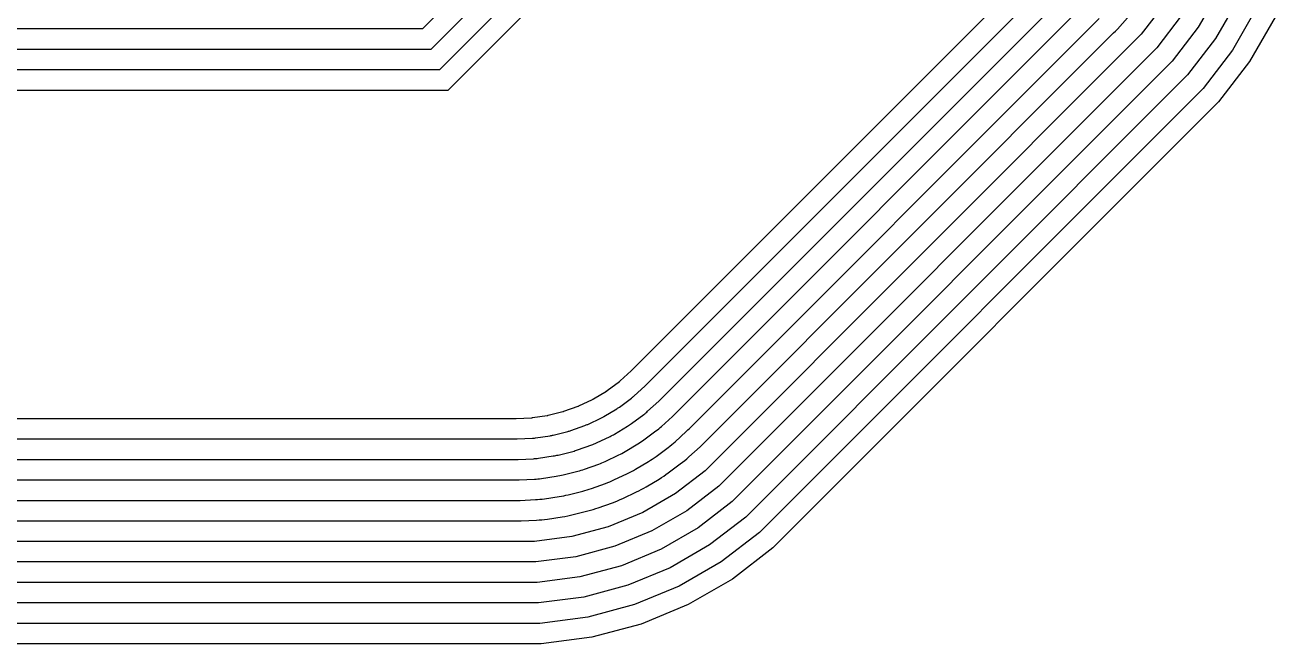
# Model space of a CAD drawing. Header units: metres. Extents: x 126.5 to 139.4, y -54.9 to -46.2.
# Drawn here: x 133.1 to 139.21, y -54.9 to -51.88 of the extents above; entities that cross this region are included whole.
import ezdxf

# ---------------------------------------------------------------- set-up
doc = ezdxf.new("R2010")
doc.units = ezdxf.units.M

msp = doc.modelspace()

# ---------------------------------------------------------------- linework, layer by layer
for points in [[(136.5981, -50.77), (135.1685, -52.1996), (131.8315, -52.1996)], [(136.4567, -50.77), (135.1271, -52.0996), (131.8729, -52.0996)], [(136.3153, -50.77), (135.0856, -51.9996), (131.9144, -51.9996)], [(136.1738, -50.77), (135.0442, -51.8996), (131.9558, -51.8996)], [(131.5, -53.8004), (135.5, -53.8004), (135.5012, -53.8004), (135.5025, -53.8003), (135.576, -53.7967), (135.5772, -53.7966), (135.5785, -53.7965), (135.5797, -53.7964), (135.5809, -53.7962), (135.6537, -53.7854), (135.6549, -53.7852), (135.6561, -53.785), (135.6573, -53.7847), (135.6585, -53.7845), (135.73, -53.7666), (135.7312, -53.7663), (135.7323, -53.7659), (135.7335, -53.7655), (135.7347, -53.7651), (135.804, -53.7403), (135.8052, -53.7399), (135.8063, -53.7395), (135.8074, -53.739), (135.8085, -53.7385), (135.8751, -53.707), (135.8762, -53.7064), (135.8773, -53.7059), (135.8784, -53.7053), (135.8794, -53.7047), (135.9426, -53.6668), (135.9436, -53.6662), (135.9447, -53.6655), (135.9457, -53.6648), (135.9467, -53.6641), (136.0058, -53.6202), (136.0068, -53.6195), (136.0078, -53.6187), (136.0087, -53.6179), (136.0096, -53.6171), (136.0642, -53.5676), (136.0651, -53.5668), (136.066, -53.566), (138.066, -51.566)], [(131.5, -53.9004), (135.5, -53.9004), (135.5037, -53.9003), (135.5074, -53.9002), (135.5809, -53.8966), (135.5846, -53.8964), (135.5883, -53.896), (135.5919, -53.8956), (135.5956, -53.8951), (135.6684, -53.8843), (135.672, -53.8837), (135.6757, -53.8831), (135.6793, -53.8823), (135.6828, -53.8815), (135.7543, -53.8636), (135.7578, -53.8626), (135.7614, -53.8616), (135.7649, -53.8605), (135.7684, -53.8593), (135.8377, -53.8345), (135.8411, -53.8332), (135.8446, -53.8318), (135.8479, -53.8304), (135.8513, -53.8289), (135.9179, -53.7974), (135.9212, -53.7958), (135.9244, -53.7941), (135.9277, -53.7923), (135.9308, -53.7904), (135.994, -53.7526), (135.9971, -53.7506), (136.0002, -53.7486), (136.0033, -53.7466), (136.0062, -53.7444), (136.0654, -53.7005), (136.0683, -53.6983), (136.0712, -53.696), (136.074, -53.6936), (136.0768, -53.6912), (136.1313, -53.6417), (136.134, -53.6392), (136.1367, -53.6367), (138.1367, -51.6367)], [(138.9385, -51.7094), (138.8336, -51.8911), (138.7059, -52.0575), (136.5575, -54.2059), (136.3911, -54.3336), (136.2094, -54.4385), (136.0156, -54.5188), (135.8129, -54.5731), (135.6049, -54.6005), (131.3951, -54.6005)], [(131.5, -54.0004), (135.5, -54.0004), (135.5061, -54.0003), (135.5123, -54.0001), (135.5858, -53.9965), (135.5919, -53.9961), (135.5981, -53.9956), (135.6042, -53.9949), (135.6102, -53.9941), (135.6831, -53.9833), (135.6891, -53.9823), (135.6952, -53.9812), (135.7012, -53.9799), (135.7071, -53.9785), (135.7786, -53.9606), (135.7845, -53.959), (135.7904, -53.9573), (135.7962, -53.9554), (135.802, -53.9535), (135.8714, -53.9286), (135.8771, -53.9265), (135.8828, -53.9242), (135.8885, -53.9218), (135.894, -53.9193), (135.9606, -53.8878), (135.9661, -53.8851), (135.9716, -53.8823), (135.9769, -53.8793), (135.9823, -53.8762), (136.0454, -53.8383), (136.0506, -53.8351), (136.0558, -53.8318), (136.0608, -53.8283), (136.0658, -53.8247), (136.125, -53.7808), (136.1298, -53.7771), (136.1346, -53.7733), (136.1393, -53.7693), (136.1439, -53.7653), (136.1985, -53.7158), (136.203, -53.7117), (136.2074, -53.7074), (138.2074, -51.7074)], [(139.0284, -51.7537), (138.9169, -51.9468), (138.7812, -52.1236), (136.6236, -54.2813), (136.4468, -54.4169), (136.2537, -54.5284), (136.0478, -54.6137), (135.8325, -54.6714), (135.6115, -54.7005), (131.3885, -54.7005)], [(139.1183, -51.798), (139.0003, -52.0025), (138.8566, -52.1897), (136.6897, -54.3566), (136.5025, -54.5003), (136.298, -54.6183), (136.08, -54.7086), (135.852, -54.7697), (135.618, -54.8005), (131.382, -54.8005)], [(138.667, -51.7797), (138.5552, -51.9254), (136.4254, -54.0552), (136.2797, -54.167), (136.1208, -54.2588), (135.9511, -54.329), (135.7738, -54.3765), (135.5918, -54.4005), (131.4082, -54.4005)], [(131.5, -54.1004), (135.5, -54.1004), (135.5086, -54.1003), (135.5172, -54.1), (135.5907, -54.0963), (135.5993, -54.0958), (135.6079, -54.0951), (135.6164, -54.0941), (135.6249, -54.093), (135.6977, -54.0822), (135.7062, -54.0808), (135.7147, -54.0792), (135.7231, -54.0775), (135.7314, -54.0755), (135.8029, -54.0576), (135.8112, -54.0554), (135.8194, -54.053), (135.8276, -54.0504), (135.8357, -54.0476), (135.9051, -54.0228), (135.9131, -54.0198), (135.9211, -54.0166), (135.929, -54.0132), (135.9368, -54.0097), (136.0034, -53.9782), (136.0111, -53.9744), (136.0187, -53.9704), (136.0262, -53.9663), (136.0337, -53.962), (136.0968, -53.9241), (136.1041, -53.9196), (136.1113, -53.9149), (136.1184, -53.9101), (136.1254, -53.905), (136.1845, -53.8612), (136.1914, -53.856), (136.1981, -53.8506), (136.2046, -53.8451), (136.2111, -53.8394), (136.2656, -53.7899), (136.2719, -53.7841), (136.2781, -53.7781), (138.2781, -51.7781)], [(139.2082, -51.8424), (139.0836, -52.0581), (138.9319, -52.2558), (136.7558, -54.4319), (136.5581, -54.5836), (136.3424, -54.7082), (136.1122, -54.8035), (135.8716, -54.868), (135.6246, -54.9005), (131.3754, -54.9005)], [(138.7503, -51.8354), (138.6306, -51.9915), (136.4915, -54.1306), (136.3354, -54.2503), (136.1651, -54.3486), (135.9834, -54.4239), (135.7934, -54.4748), (135.5983, -54.5005), (131.4017, -54.5005)], [(131.5, -54.3004), (135.5, -54.3004), (135.5135, -54.3002), (135.527, -54.2997), (135.6005, -54.2961), (135.614, -54.2953), (135.6275, -54.2941), (135.6409, -54.2926), (135.6543, -54.2908), (135.7271, -54.28), (135.7404, -54.2779), (135.7537, -54.2754), (135.7669, -54.2726), (135.78, -54.2695), (135.8515, -54.2516), (135.8645, -54.2481), (135.8775, -54.2444), (135.8903, -54.2403), (135.9031, -54.2359), (135.9724, -54.2111), (135.9851, -54.2064), (135.9976, -54.2014), (136.01, -54.1961), (136.0223, -54.1905), (136.0889, -54.159), (136.101, -54.153), (136.113, -54.1468), (136.1248, -54.1403), (136.1365, -54.1335), (136.1996, -54.0957), (136.2111, -54.0886), (136.2224, -54.0812), (136.2336, -54.0736), (136.2445, -54.0657), (136.3037, -54.0218), (136.3144, -54.0136), (136.3249, -54.0052), (136.3353, -53.9965), (136.3454, -53.9876), (136.4, -53.9381), (136.4098, -53.9289), (136.4195, -53.9195), (138.4195, -51.9195), (138.4289, -51.9098), (138.4381, -51.9), (138.4876, -51.8454)], [(131.5, -54.2004), (135.5, -54.2004), (135.511, -54.2002), (135.5221, -54.1998), (135.5956, -54.1962), (135.6067, -54.1955), (135.6177, -54.1946), (135.6286, -54.1934), (135.6396, -54.1919), (135.7124, -54.1811), (135.7233, -54.1793), (135.7342, -54.1773), (135.745, -54.175), (135.7557, -54.1725), (135.8272, -54.1546), (135.8378, -54.1518), (135.8485, -54.1487), (135.859, -54.1454), (135.8694, -54.1418), (135.9388, -54.117), (135.9491, -54.1131), (135.9594, -54.109), (135.9695, -54.1047), (135.9796, -54.1001), (136.0461, -54.0686), (136.056, -54.0637), (136.0659, -54.0586), (136.0755, -54.0533), (136.0851, -54.0477), (136.1482, -54.0099), (136.1576, -54.0041), (136.1669, -53.9981), (136.176, -53.9918), (136.185, -53.9854), (136.2441, -53.9415), (136.2529, -53.9348), (136.2615, -53.9279), (136.27, -53.9208), (136.2782, -53.9135), (136.3328, -53.864), (136.3409, -53.8565), (136.3488, -53.8488), (138.3488, -51.8488)]]:
    msp.add_lwpolyline(points)

doc.saveas('drawing.dxf')
